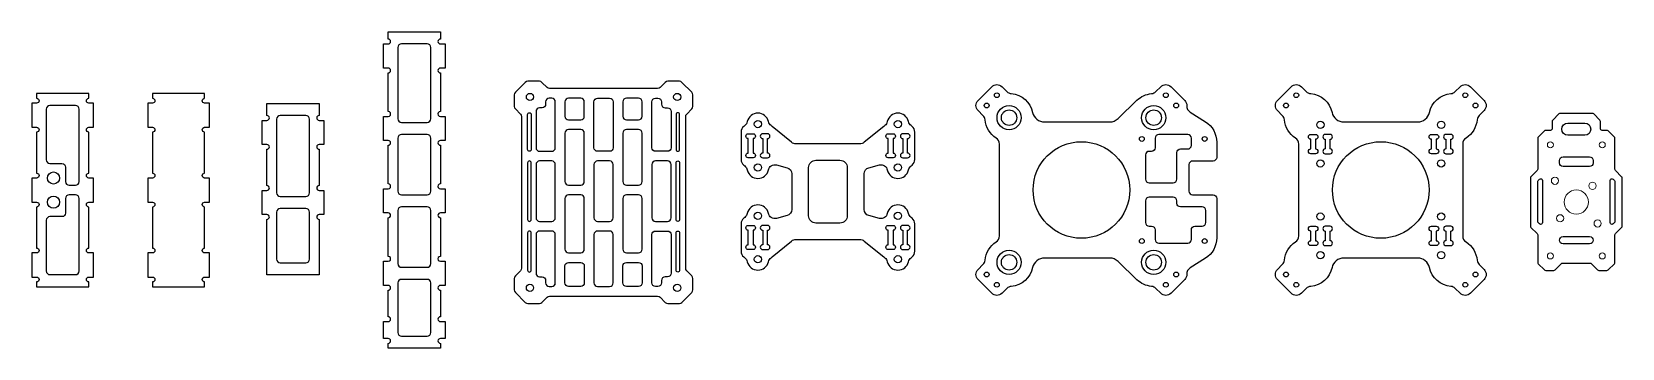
# Model space of a CAD drawing. Header units: millimetres. Extents: x -130 to 2530, y -190 to 187.
# Drawn here: x 557 to 1216, y -66 to 65 of the extents above; entities that cross this region are included whole.
import ezdxf

# ---------------------------------------------------------------- set-up
doc = ezdxf.new("R2010")
doc.units = ezdxf.units.MM
doc.layers.add('CNC', color=7, linetype='Continuous')

msp = doc.modelspace()

# ---------------------------------------------------------------- linework, layer by layer
at = {"layer": 'CNC'}
for points in [[(728.5, -29.5), (728.5, -39.5), (726.5, -39.5, 1), (726.5, -41.5), (726.5, -52.5, 1), (726.5, -54.5), (728.5, -54.5), (728.5, -61.5), (726.5, -61.5, 1), (726.5, -63.5), (726.5, -65.5), (704.9, -65.5), (704.9, -63.5, 1), (704.9, -61.5), (702.9, -61.5), (702.9, -54.5), (704.9, -54.5, 1), (704.9, -52.5), (704.9, -41.5, 1), (704.9, -39.5), (702.9, -39.5), (702.9, -29.5), (704.9, -29.5, 1.000109), (704.9, -27.5), (704.9, -11.5, 1), (704.9, -9.5), (702.9, -9.5), (702.9, 0.5), (704.9, 0.5, 1.000109), (704.9, 2.5), (704.9, 18.5, 1), (704.9, 20.5), (702.9, 20.5), (702.9, 30.5), (704.9, 30.5, 1.000109), (704.9, 32.5), (704.9, 48.5, 1), (704.9, 50.5), (702.9, 50.5), (702.9, 60.5), (704.9, 60.5, 1), (704.9, 62.5), (704.9, 65.5), (726.5, 65.5), (726.5, 62.5, 1), (726.5, 60.5), (728.5, 60.5), (728.5, 50.5), (726.5, 50.5, 1), (726.5, 48.5), (726.5, 32.5, 1.000109), (726.5, 30.5), (728.5, 30.5), (728.5, 20.5), (726.5, 20.5, 1), (726.5, 18.5), (726.5, 2.5, 1.000109), (726.5, 0.5), (728.5, 0.5), (728.5, -9.5), (726.5, -9.5, 1), (726.5, -11.5), (726.5, -27.5, 1.000109), (726.5, -29.5)], [(721, 60.5), (710.4, 60.5, 0.414214), (708.9, 59), (708.9, 29.5, 0.414214), (710.4, 28), (721, 28, 0.414214), (722.5, 29.5), (722.5, 59, 0.414214)], [(559.26, 6.96, -1), (559.26, 4.96), (557.26, 4.96), (557.26, -5.04), (559.26, -5.04, -1), (559.26, -7.04), (559.26, -24.04, -1), (559.26, -26.04), (557.26, -26.04), (557.26, -36.04), (559.26, -36.04, -1), (559.26, -38.04), (559.26, -40.04), (580.86, -40.04), (580.86, -38.04, -1), (580.86, -36.04), (582.86, -36.04), (582.86, -26.04), (580.86, -26.04, -1), (580.86, -24.04), (580.86, -7.04, -1), (580.86, -5.04), (582.86, -5.04), (582.86, 4.96), (580.86, 4.96, -1), (580.86, 6.96), (580.86, 23.96, -1), (580.86, 25.96), (582.86, 25.96), (582.86, 35.96), (580.86, 35.96, -1), (580.86, 37.96), (580.86, 39.96), (559.26, 39.96), (559.26, 37.96, -1), (559.26, 35.96), (557.26, 35.96), (557.26, 25.96), (559.26, 25.96, -1), (559.26, 23.96)], [(607.26, 6.96, -1), (607.26, 4.96), (605.26, 4.96), (605.26, -5.04), (607.26, -5.04, -1), (607.26, -7.04), (607.26, -24.04, -1), (607.26, -26.04), (605.26, -26.04), (605.26, -36.04), (607.26, -36.04, -1), (607.26, -38.04), (607.26, -40.04), (628.86, -40.04), (628.86, -38.04, -1), (628.86, -36.04), (630.86, -36.04), (630.86, -26.04), (628.86, -26.04, -1), (628.86, -24.04), (628.86, -7.04, -1), (628.86, -5.04), (630.86, -5.04), (630.86, 4.96), (628.86, 4.96, -1), (628.86, 6.96), (628.86, 23.96, -1), (628.86, 25.96), (630.86, 25.96), (630.86, 35.96), (628.86, 35.96, -1), (628.86, 37.96), (628.86, 39.96), (607.26, 39.96), (607.26, 37.96, -1), (607.26, 35.96), (605.26, 35.96), (605.26, 25.96), (607.26, 25.96, -1), (607.26, 23.96)], [(768.54, 44.58, 0.198912), (767.48, 45.02), (762.72, 45.02, 0.198912), (761.66, 44.58), (757.54, 40.45, 0.198912), (757.1, 39.39), (757.1, 34.64, 0.198912), (757.54, 33.58), (759.66, 31.45, -0.198912), (760.1, 30.39), (760.1, -32.36, -0.198912), (759.66, -33.42), (757.54, -35.55, 0.198912), (757.1, -36.61), (757.1, -41.36, 0.198912), (757.54, -42.42), (761.66, -46.55, 0.198912), (762.72, -46.98), (767.48, -46.98, 0.198912), (768.54, -46.55), (770.66, -44.42, -0.198912), (771.72, -43.98), (816.48, -43.98, -0.198912), (817.54, -44.42), (819.66, -46.55, 0.198912), (820.72, -46.98), (825.48, -46.98, 0.198912), (826.54, -46.55), (830.66, -42.42, 0.198912), (831.1, -41.36), (831.1, -36.61, 0.198912), (830.66, -35.55), (828.54, -33.42, -0.198912), (828.1, -32.36), (828.1, 30.39, -0.198912), (828.54, 31.45), (830.66, 33.58, 0.198912), (831.1, 34.64), (831.1, 39.39, 0.198912), (830.66, 40.45), (826.54, 44.58, 0.198912), (825.48, 45.02), (820.72, 45.02, 0.198912), (819.66, 44.58), (817.54, 42.45, -0.198912), (816.48, 42.02), (771.72, 42.02, -0.198912), (770.66, 42.45)], [(1046.55, 12), (1038.05, 12, 0.414214), (1036.55, 10.5), (1036.55, -0.5, 0.414214), (1038.05, -2), (1046.55, -2, -0.414214), (1048.05, -3.5), (1048.05, -19.83, -0.257853), (1043.37, -28.29), (1037.06, -32.26, 0.266772), (1035.66, -34.9, -0.207602), (1034.78, -37.12), (1029.12, -42.78, -0.414214), (1024.88, -42.78), (1022.87, -40.77, 0.175046), (1021.03, -39.91, -0.170763), (1015, -37.14), (1007.21, -29.61, 0.194593), (1003.73, -28.2), (976.69, -28.2, 0.3516), (971.81, -32.12, -0.325894), (962.97, -39.91, 0.175046), (961.13, -40.77), (959.12, -42.78, -0.414214), (954.88, -42.78), (949.22, -37.12, -0.414214), (949.22, -32.88), (951.23, -30.87, 0.175046), (952.09, -29.03, -0.231494), (956.67, -21.52, 0.255924), (958.05, -19), (958.05, 19, 0.255924), (956.67, 21.52, -0.231494), (952.09, 29.03, 0.175046), (951.23, 30.87), (949.22, 32.88, -0.414214), (949.22, 37.12), (954.88, 42.78, -0.414214), (959.12, 42.78), (961.13, 40.77, 0.175046), (962.97, 39.91, -0.325894), (971.81, 32.12, 0.3516), (976.69, 28.2), (1003.73, 28.2, 0.194593), (1007.21, 29.61), (1015, 37.14, -0.170763), (1021.03, 39.91, 0.175046), (1022.87, 40.77), (1024.88, 42.78, -0.414214), (1029.12, 42.78), (1034.78, 37.12, -0.207602), (1035.66, 34.9, 0.266772), (1037.06, 32.26), (1043.37, 28.29, -0.257853), (1048.05, 19.83), (1048.05, 13.5, -0.414214)], [(1151.33, -21.52, -0.231494), (1155.91, -29.03, 0.175046), (1156.77, -30.87), (1158.78, -32.88, -0.414214), (1158.78, -37.12), (1153.12, -42.78, -0.414214), (1148.88, -42.78), (1146.87, -40.77, 0.175046), (1145.03, -39.91, -0.325894), (1136.19, -32.12, 0.3516), (1131.31, -28.2), (1100.69, -28.2, 0.3516), (1095.81, -32.12, -0.325894), (1086.97, -39.91, 0.175046), (1085.13, -40.77), (1083.12, -42.78, -0.414214), (1078.88, -42.78), (1073.22, -37.12, -0.414214), (1073.22, -32.88), (1075.23, -30.87, 0.175046), (1076.09, -29.03, -0.231494), (1080.67, -21.52, 0.255924), (1082.05, -19), (1082.05, 19, 0.255924), (1080.67, 21.52, -0.231494), (1076.09, 29.03, 0.175046), (1075.23, 30.87), (1073.22, 32.88, -0.414214), (1073.22, 37.12), (1078.88, 42.78, -0.414214), (1083.12, 42.78), (1085.13, 40.77, 0.175046), (1086.97, 39.91, -0.325894), (1095.81, 32.12, 0.3516), (1100.69, 28.2), (1131.31, 28.2, 0.3516), (1136.19, 32.12, -0.325894), (1145.03, 39.91, 0.175046), (1146.87, 40.77), (1148.88, 42.78, -0.414214), (1153.12, 42.78), (1158.78, 37.12, -0.414214), (1158.78, 32.88), (1156.77, 30.87, 0.175046), (1155.91, 29.03, -0.231494), (1151.33, 21.52, 0.255924), (1149.95, 19), (1149.95, -19, 0.255924)], [(564.76, 34.96, 0.414214), (563.26, 33.46), (563.26, 12.46, 0.414214), (564.76, 10.96), (569.76, 10.96, -0.414214), (571.26, 9.46), (571.26, 3.46, 0.414214), (572.76, 1.96), (575.36, 1.96, 0.414214), (576.86, 3.46), (576.86, 33.46, 0.414214), (575.36, 34.96)], [(654.66, 1.84), (654.66, 16.84, 1), (654.66, 18.84), (652.66, 18.84), (652.66, 28.84), (654.66, 28.84, 1), (654.66, 30.84), (654.66, 35.84), (676.26, 35.84), (676.26, 30.84, 1), (676.26, 28.84), (678.26, 28.84), (678.26, 18.84), (676.26, 18.84, 1), (676.26, 16.84), (676.26, 1.84, 1), (676.26, -0.16), (678.26, -0.16), (678.26, -10.16), (676.26, -10.16, 1), (676.26, -12.16), (676.26, -35.16), (654.66, -35.16), (654.66, -12.16, 1), (654.66, -10.16), (652.66, -10.16), (652.66, -0.16), (654.66, -0.16, 1)], [(768.6, 34.02), (767.6, 34.02, 0.414214), (766.1, 32.52), (766.1, 17.52, 0.414214), (767.6, 16.02), (771.6, 16.02), (772.6, 16.02, 0.414214), (774.1, 17.52), (774.1, 36.52, 0.414214), (772.6, 38.02), (771.6, 38.02, 0.414214), (770.1, 36.52), (770.1, 35.52, -0.414214)], [(784.6, 29.02, 0.414214), (786.1, 30.52), (786.1, 36.52, 0.414214), (784.6, 38.02), (779.6, 38.02, 0.414214), (778.1, 36.52), (778.1, 30.52, 0.414214), (779.6, 29.02)], [(790.1, 36.52, -0.414214), (791.6, 38.02), (796.6, 38.02, -0.414214), (798.1, 36.52), (798.1, 17.52, -0.414214), (796.6, 16.02), (792.6, 16.02), (791.6, 16.02, -0.414214), (790.1, 17.52)], [(808.6, 29.02, 0.414214), (810.1, 30.52), (810.1, 36.52, 0.414214), (808.6, 38.02), (803.6, 38.02, 0.414214), (802.1, 36.52), (802.1, 30.52, 0.414214), (803.6, 29.02)], [(819.6, 34.02), (820.6, 34.02, -0.414214), (822.1, 32.52), (822.1, 17.52, -0.414214), (820.6, 16.02), (816.6, 16.02), (815.6, 16.02, -0.414214), (814.1, 17.52), (814.1, 36.52, -0.414214), (815.6, 38.02), (816.6, 38.02, -0.414214), (818.1, 36.52), (818.1, 35.52, 0.414214)], [(672.26, 29.34, 0.414214), (670.76, 30.84), (660.16, 30.84, 0.414214), (658.66, 29.34), (658.66, -1.16, 0.414214), (660.16, -2.66), (670.76, -2.66, 0.414214), (672.26, -1.16)], [(872.01, -8.09, -0.341059), (870.09, -10.57), (865.65, -11.74, -0.43551), (862.39, -9.67, 0.794268), (853.62, -9.67, -0.168501), (852.57, -11.33), (852.13, -11.68, 0.227838), (851.01, -14.03), (851.01, -25.34, 0.227838), (852.13, -27.69), (852.57, -28.04, -0.168501), (853.62, -29.7, 0.794268), (862.39, -29.7, -0.168501), (863.44, -28.04), (863.88, -27.69), (871.97, -21.12, -0.174397), (873.89, -20.45), (900.12, -20.45, -0.174397), (902.04, -21.12), (910.13, -27.69), (910.57, -28.04, -0.168501), (911.62, -29.7, 0.794268), (920.39, -29.7, -0.168501), (921.44, -28.04), (921.88, -27.69, 0.227838), (923.01, -25.34), (923.01, -14.03, 0.227838), (921.88, -11.68), (921.44, -11.33, -0.168501), (920.39, -9.67, 0.794268), (911.62, -9.67, -0.43551), (908.36, -11.74), (903.92, -10.57, -0.341059), (902.01, -8.09), (902.01, 6.72, -0.341059), (903.92, 9.2), (908.36, 10.36, -0.43551), (911.62, 8.3, 0.794268), (920.39, 8.3, -0.168501), (921.44, 9.96), (921.88, 10.31, 0.227838), (923.01, 12.66), (923.01, 23.97, 0.227838), (921.88, 26.32), (921.44, 26.67, -0.168501), (920.39, 28.33, 0.794268), (911.62, 28.33, -0.168501), (910.57, 26.67), (910.13, 26.32), (902.04, 19.75, -0.174397), (900.12, 19.08), (873.89, 19.08, -0.174397), (871.97, 19.75), (863.88, 26.32), (863.44, 26.67, -0.168501), (862.39, 28.33, 0.794268), (853.62, 28.33, -0.168501), (852.57, 26.67), (852.13, 26.32, 0.227838), (851.01, 23.97), (851.01, 12.66, 0.227838), (852.13, 10.31), (852.57, 9.96, -0.168501), (853.62, 8.3, 0.794268), (862.39, 8.3, -0.43551), (865.65, 10.36), (870.09, 9.2, -0.341059), (872.01, 6.72)], [(1190.31, 31.7, 0.198912), (1189.78, 31.48), (1187.22, 28.92, 0.198912), (1187, 28.39), (1187, 25.45, -0.414214), (1186.25, 24.7), (1184.31, 24.7, 0.198912), (1183.78, 24.48), (1181.22, 21.92, 0.198912), (1181, 21.39), (1181, 8.61, -0.198912), (1180.78, 8.08), (1178.22, 5.52, 0.198912), (1178, 4.99), (1178, -14.99, 0.198912), (1178.22, -15.52), (1180.78, -18.08, -0.198912), (1181, -18.61), (1181, -29.99, 0.198912), (1181.22, -30.52), (1183.78, -33.08, 0.198912), (1184.31, -33.3), (1187.69, -33.3, 0.198912), (1188.22, -33.08), (1190.78, -30.52, -0.198912), (1191.31, -30.3), (1202.69, -30.3, -0.198912), (1203.22, -30.52), (1205.78, -33.08, 0.198912), (1206.31, -33.3), (1209.69, -33.3, 0.198912), (1210.22, -33.08), (1212.78, -30.52, 0.198912), (1213, -29.99), (1213, -18.61, -0.198912), (1213.22, -18.08), (1215.78, -15.52, 0.198912), (1216, -14.99), (1216, 4.99, 0.198912), (1215.78, 5.52), (1213.22, 8.08, -0.198912), (1213, 8.61), (1213, 21.39, 0.198912), (1212.78, 21.92), (1210.22, 24.48, 0.198912), (1209.69, 24.7), (1207.75, 24.7, -0.414214), (1207, 25.45), (1207, 28.39, 0.198912), (1206.78, 28.92), (1204.22, 31.48, 0.198912), (1203.69, 31.7)], [(1193.5, 22.7, -1), (1193.5, 27.7), (1200.5, 27.7, -1), (1200.5, 22.7)], [(722.5, -0.5), (722.5, 21.5, 0.414214), (721, 23), (710.4, 23, 0.414214), (708.9, 21.5), (708.9, -0.5, 0.414214), (710.4, -2), (721, -2, 0.414214)], [(786.1, 23.52, 0.414214), (784.6, 25.02), (779.6, 25.02, 0.414214), (778.1, 23.52), (778.1, 3.52, 0.414214), (779.6, 2.02), (784.6, 2.02, 0.414214), (786.1, 3.52)], [(810.1, 23.52, 0.414214), (808.6, 25.02), (803.6, 25.02, 0.414214), (802.1, 23.52), (802.1, 3.52, 0.414214), (803.6, 2.02), (808.6, 2.02, 0.414214), (810.1, 3.52)], [(854.01, 21.31, -1), (854.01, 23.31), (856.01, 23.31, -1), (856.01, 21.31), (856.01, 15.31, -1), (856.01, 13.31), (855.01, 13.31), (854.01, 13.31, -1), (854.01, 15.31)], [(862.01, 21.31, 1), (862.01, 23.31), (860.01, 23.31, 1), (860.01, 21.31), (860.01, 15.31, 1), (860.01, 13.31), (861.01, 13.31), (862.01, 13.31, 1), (862.01, 15.31)], [(912.01, 21.31, -1), (912.01, 23.31), (914.01, 23.31, -1), (914.01, 21.31), (914.01, 15.31, -1), (914.01, 13.31), (913.01, 13.31), (912.01, 13.31, -1), (912.01, 15.31)], [(920.01, 21.31, 1), (920.01, 23.31), (918.01, 23.31, 1), (918.01, 21.31), (918.01, 15.31, 1), (918.01, 13.31), (919.01, 13.31), (920.01, 13.31, 1), (920.01, 15.31)], [(1033.05, 17), (1036.05, 17, 0.414214), (1037.55, 18.5), (1037.55, 21.5, 0.414214), (1036.05, 23), (1024.05, 23, 0.414214), (1022.55, 21.5), (1022.55, 17.5, -0.414214), (1021.05, 16), (1020.05, 16, 0.414214), (1018.55, 14.5), (1018.55, 4.5, 0.414214), (1020.05, 3), (1030.05, 3, 0.414214), (1031.55, 4.5), (1031.55, 15.5, -0.414214)], [(1087, 21, -1), (1087, 23), (1088, 23), (1089, 23, -1), (1089, 21), (1089, 17, -1), (1089, 15), (1087, 15, -1), (1087, 17)], [(1095, 21, 1), (1095, 23), (1094, 23), (1093, 23, 1), (1093, 21), (1093, 17, 1), (1093, 15), (1095, 15, 1), (1095, 17)], [(1137, 21, -1), (1137, 23), (1138, 23), (1139, 23, -1), (1139, 21), (1139, 17, -1), (1139, 15), (1137, 15, -1), (1137, 17)], [(1145, 21, 1), (1145, 23), (1144, 23), (1143, 23, 1), (1143, 21), (1143, 17, 1), (1143, 15), (1145, 15, 1), (1145, 17)], [(1191.5, 9.7, -0.414214), (1190, 11.2), (1190, 12.2, -0.414214), (1191.5, 13.7), (1202.5, 13.7, -0.414214), (1204, 12.2), (1204, 11.2, -0.414214), (1202.5, 9.7)], [(762.6, -12.23, 0.414214), (763.35, -12.98), (763.35, -12.98, 0.414214), (764.1, -12.23), (764.1, 11.27, 0.414214), (763.35, 12.02, 0.414214), (762.6, 11.27)], [(774.1, 10.52, 0.414214), (772.6, 12.02), (767.6, 12.02, 0.414214), (766.1, 10.52), (766.1, -11.48, 0.414214), (767.6, -12.98), (772.6, -12.98, 0.414214), (774.1, -11.48)], [(798.1, 10.52, 0.414214), (796.6, 12.02), (791.6, 12.02, 0.414214), (790.1, 10.52), (790.1, -11.48, 0.414214), (791.6, -12.98), (796.6, -12.98, 0.414214), (798.1, -11.48)], [(822.1, 10.52, 0.414214), (820.6, 12.02), (815.6, 12.02, 0.414214), (814.1, 10.52), (814.1, -11.48, 0.414214), (815.6, -12.98), (820.6, -12.98, 0.414214), (822.1, -11.48)], [(825.6, -12.23, -0.414214), (824.85, -12.98), (824.85, -12.98, -0.414214), (824.1, -12.23), (824.1, 11.27, -0.414214), (824.85, 12.02, -0.414214), (825.6, 11.27)], [(882.01, 12.31), (892.01, 12.31, -0.414214), (895.01, 9.31), (895.01, -10.69, -0.414214), (892.01, -13.69), (882.01, -13.69, -0.414214), (879.01, -10.69), (879.01, 9.31, -0.414214)], [(1183, -13.49, -0.668179), (1181.72, -14.02), (1181.22, -13.52, -0.198912), (1181, -12.99), (1181, 3.39, -0.198912), (1181.22, 3.92), (1181.72, 4.42, -0.668179), (1183, 3.89)], [(1211, 3.89, -0.668179), (1212.28, 4.42), (1212.78, 3.92, -0.198912), (1213, 3.39), (1213, -12.99, -0.198912), (1212.78, -13.52), (1212.28, -14.02, -0.668179), (1211, -13.49)], [(571.26, -9.54, -0.414214), (569.76, -11.04), (564.76, -11.04, 0.414214), (563.26, -12.54), (563.26, -33.54, 0.414214), (564.76, -35.04), (575.36, -35.04, 0.414214), (576.86, -33.54), (576.86, -3.54, 0.414214), (575.36, -2.04), (572.76, -2.04, 0.414214), (571.26, -3.54)], [(786.1, -3.48, 0.414214), (784.6, -1.98), (779.6, -1.98, 0.414214), (778.1, -3.48), (778.1, -24.48, 0.414214), (779.6, -25.98), (784.6, -25.98, 0.414214), (786.1, -24.48)], [(810.1, -3.48, 0.414214), (808.6, -1.98), (803.6, -1.98, 0.414214), (802.1, -3.48), (802.1, -24.48, 0.414214), (803.6, -25.98), (808.6, -25.98, 0.414214), (810.1, -24.48)], [(1042.05, -7), (1033.05, -7, -0.414214), (1031.55, -5.5), (1031.55, -4.5, 0.414214), (1030.05, -3), (1020.05, -3, 0.414214), (1018.55, -4.5), (1018.55, -13.5, 0.414214), (1020.05, -15), (1021.05, -15, -0.414214), (1022.55, -16.5), (1022.55, -20.5, 0.414214), (1024.05, -22), (1036.05, -22, 0.414214), (1037.55, -20.5), (1037.55, -16.5, -0.414214), (1039.05, -15), (1042.05, -15, 0.414214), (1043.55, -13.5), (1043.55, -8.5, 0.414214)], [(672.26, -28.66), (672.26, -9.16, 0.414214), (670.76, -7.66), (660.16, -7.66, 0.414214), (658.66, -9.16), (658.66, -28.66, 0.414214), (660.16, -30.16), (670.76, -30.16, 0.414214)], [(722.5, -30.5), (722.5, -8.5, 0.414214), (721, -7), (710.4, -7, 0.414214), (708.9, -8.5), (708.9, -30.5, 0.414214), (710.4, -32), (721, -32, 0.414214)], [(762.6, -17.73), (762.6, -33.23, 0.414214), (763.35, -33.98), (763.35, -33.98, 0.414214), (764.1, -33.23), (764.1, -17.73, 0.414214), (763.35, -16.98, 0.414214)], [(770.1, -38.48, 0.414214), (771.6, -39.98), (772.6, -39.98, 0.414214), (774.1, -38.48), (774.1, -18.48, 0.414214), (772.6, -16.98), (767.6, -16.98, 0.414214), (766.1, -18.48), (766.1, -34.48, 0.414214), (767.6, -35.98), (768.6, -35.98, -0.414214), (770.1, -37.48)], [(798.1, -18.48, 0.414214), (796.6, -16.98), (791.6, -16.98, 0.414214), (790.1, -18.48), (790.1, -38.48, 0.414214), (791.6, -39.98), (796.6, -39.98, 0.414214), (798.1, -38.48)], [(818.1, -38.48, -0.414214), (816.6, -39.98), (815.6, -39.98, -0.414214), (814.1, -38.48), (814.1, -18.48, -0.414214), (815.6, -16.98), (820.6, -16.98, -0.414214), (822.1, -18.48), (822.1, -34.48, -0.414214), (820.6, -35.98), (819.6, -35.98, 0.414214), (818.1, -37.48)], [(824.1, -33.23), (824.1, -17.73, -0.414214), (824.85, -16.98), (824.85, -16.98, -0.414214), (825.6, -17.73), (825.6, -33.23, -0.414214), (824.85, -33.98, -0.414214)], [(854.01, -16.69, -1), (854.01, -14.69), (855.01, -14.69), (856.01, -14.69, -1), (856.01, -16.69), (856.01, -22.69, -1), (856.01, -24.69), (854.01, -24.69, -1), (854.01, -22.69)], [(862.01, -16.69, 1), (862.01, -14.69), (861.01, -14.69), (860.01, -14.69, 1), (860.01, -16.69), (860.01, -22.69, 1), (860.01, -24.69), (862.01, -24.69, 1), (862.01, -22.69)], [(912.01, -16.69, -1), (912.01, -14.69), (913.01, -14.69), (914.01, -14.69, -1), (914.01, -16.69), (914.01, -22.69, -1), (914.01, -24.69), (912.01, -24.69, -1), (912.01, -22.69)], [(920.01, -16.69, 1), (920.01, -14.69), (919.01, -14.69), (918.01, -14.69, 1), (918.01, -16.69), (918.01, -22.69, 1), (918.01, -24.69), (920.01, -24.69, 1), (920.01, -22.69)], [(1087, -17, -1), (1087, -15), (1088, -15), (1089, -15, -1), (1089, -17), (1089, -21, -1), (1089, -23), (1087, -23, -1), (1087, -21)], [(1095, -17, 1), (1095, -15), (1094, -15), (1093, -15, 1), (1093, -17), (1093, -21, 1), (1093, -23), (1095, -23, 1), (1095, -21)], [(1137, -17, -1), (1137, -15), (1138, -15), (1139, -15, -1), (1139, -17), (1139, -21, -1), (1139, -23), (1137, -23, -1), (1137, -21)], [(1145, -17, 1), (1145, -15), (1144, -15), (1143, -15, 1), (1143, -17), (1143, -21, 1), (1143, -23), (1145, -23, 1), (1145, -21)], [(1202.5, -19.3, -1), (1202.5, -22.3), (1191.5, -22.3, -1), (1191.5, -19.3)], [(779.6, -29.98), (784.6, -29.98, -0.414214), (786.1, -31.48), (786.1, -38.48, -0.414214), (784.6, -39.98), (779.6, -39.98, -0.414214), (778.1, -38.48), (778.1, -31.48, -0.414214)], [(803.6, -29.98), (808.6, -29.98, -0.414214), (810.1, -31.48), (810.1, -38.48, -0.414214), (808.6, -39.98), (803.6, -39.98, -0.414214), (802.1, -38.48), (802.1, -31.48, -0.414214)], [(721, -60.5, 0.414214), (722.5, -59), (722.5, -38.5, 0.414214), (721, -37), (710.4, -37, 0.414214), (708.9, -38.5), (708.9, -59, 0.414214), (710.4, -60.5)]]:
    msp.add_lwpolyline(points, format="xyb", close=True, dxfattribs=at)
for points in [[(763.35, 32.02, -0.414214), (764.1, 31.27), (764.1, 16.77, -0.414214), (763.35, 16.02, -0.414214), (762.6, 16.77), (762.6, 31.27, -0.414214), (763.35, 32.02), (763.35, 32.02)], [(824.85, 32.02, 0.414214), (824.1, 31.27), (824.1, 16.77, 0.414214), (824.85, 16.02, 0.414214), (825.6, 16.77), (825.6, 31.27, 0.414214), (824.85, 32.02), (824.85, 32.02)]]:
    msp.add_lwpolyline(points, format="xyb", dxfattribs=at)
for centre, radius in [((763.6, 38.52), 1.5), ((824.6, 38.52), 1.5), ((957, 39.24), 1), ((1027, 39.24), 1), ((1081, 39.24), 1), ((1151, 39.24), 1), ((952.76, 35), 1), ((962.05, 29.95), 5), ((962.05, 29.95), 3.2), ((1021.95, 29.95), 5), ((1021.95, 29.95), 3.2), ((1031.24, 35), 1), ((1076.76, 35), 1), ((1155.24, 35), 1), ((858.01, 27.31), 1.5), ((916.01, 27.31), 1.5), ((1091, 27), 1.5), ((1141, 27), 1.5), ((992, 0), 20), ((1017.05, 21.15), 1), ((1043.05, 21.15), 1), ((1116, 0), 20), ((566.26, 4.96), 2.5), ((858.01, 9.31), 1.5), ((916.01, 9.31), 1.5), ((1091, 11), 1.5), ((1141, 11), 1.5), ((566.26, -5.04), 2.5), ((858.01, -10.69), 1.5), ((916.01, -10.69), 1.5), ((1091, -11), 1.5), ((1141, -11), 1.5), ((962.05, -29.95), 5), ((1017.05, -21.15), 1), ((1021.95, -29.95), 5), ((1043.05, -21.15), 1), ((1091, -27), 1.5), ((1141, -27), 1.5), ((858.01, -28.69), 1.5), ((916.01, -28.69), 1.5), ((962.05, -29.95), 3.2), ((1021.95, -29.95), 3.2), ((763.6, -40.49), 1.5), ((824.6, -40.49), 1.5), ((952.76, -35), 1), ((957, -39.24), 1), ((1027, -39.24), 1), ((1031.24, -35), 1), ((1076.76, -35), 1), ((1081, -39.24), 1), ((1151, -39.24), 1), ((1155.24, -35), 1)]:
    msp.add_circle(centre, radius, dxfattribs=at)
at = {"layer": 'CNC', "lineweight": 0, "extrusion": (0, 0, -1)}
for centre, radius in [((-1186.25, 18.7), 1.25), ((-1207.75, 18.7), 1.25), ((-1188.16, 3.84), 1.5), ((-1197, -5), 5), ((-1203.72, 1.72), 1.5), ((-1190.28, -11.72), 1.5), ((-1205.84, -13.84), 1.5), ((-1186.25, -27.3), 1.25), ((-1207.75, -27.3), 1.25)]:
    msp.add_circle(centre, radius, dxfattribs=at)
at = {"layer": 'CNC'}
msp.add_arc((772.6, -38.48), 1.5, 270, 0, dxfattribs=at)

doc.saveas('drawing.dxf')
